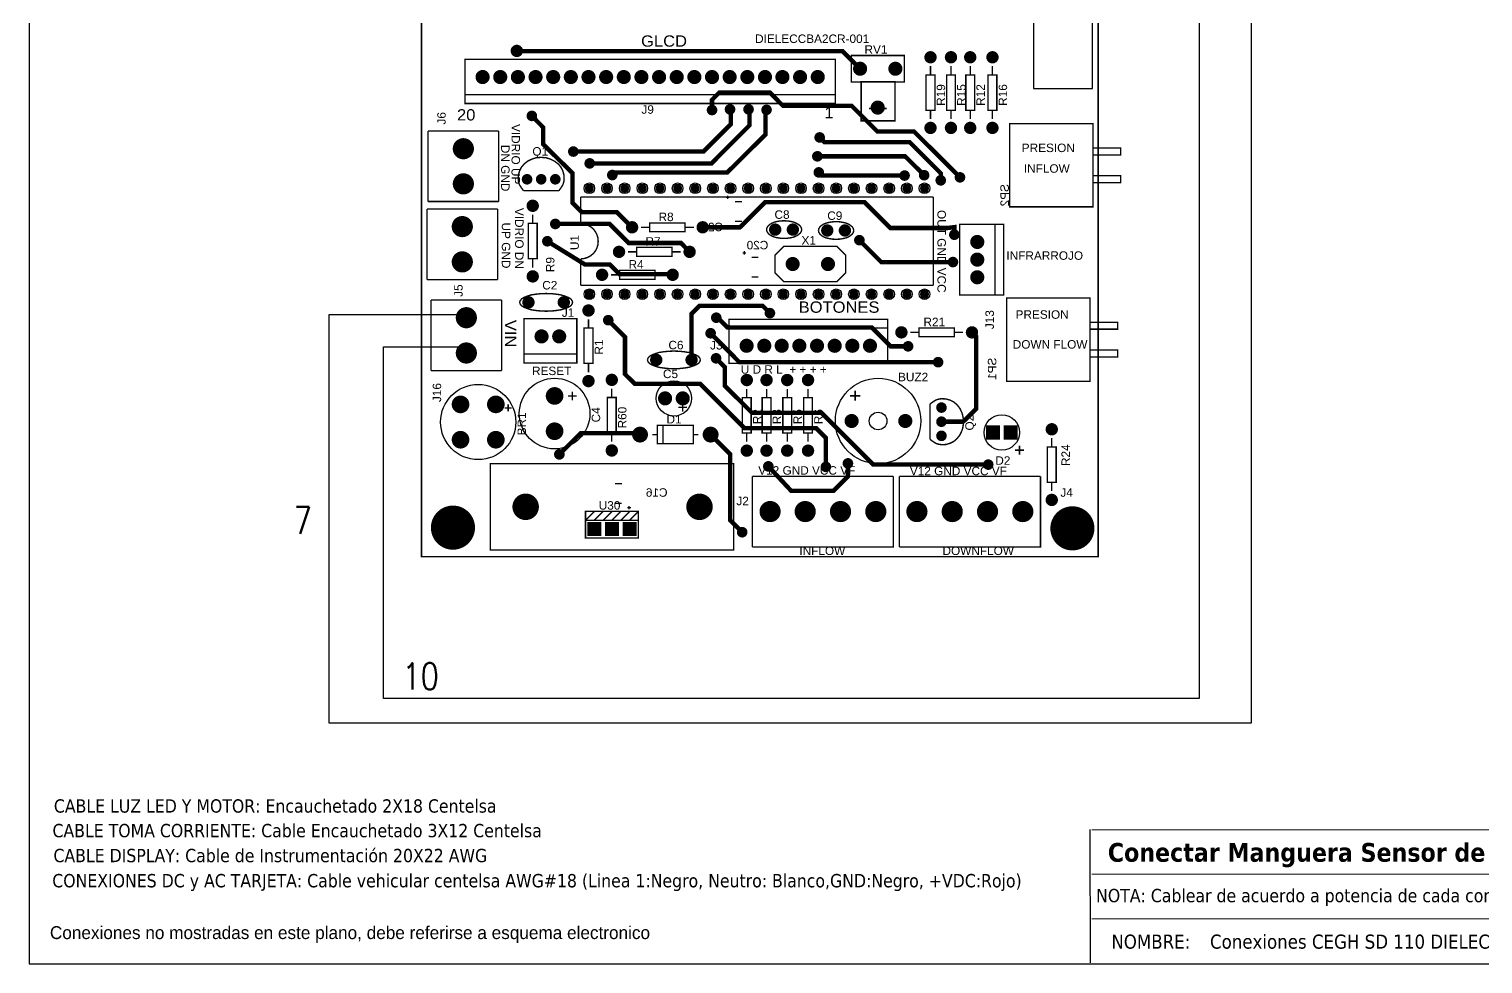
# Model space of a CAD drawing. Header units: inches. Extents: x 15 to 148, y 10 to 111.
# Drawn here: x 126.91 to 140.5, y 94.57 to 103.31 of the extents above; entities that cross this region are included whole.
import ezdxf
from ezdxf.enums import TextEntityAlignment as Align

# ---------------------------------------------------------------- set-up
doc = ezdxf.new("R2010")
doc.units = ezdxf.units.IN
doc.header["$MEASUREMENT"] = 0
doc.linetypes.add('CENTERX2', pattern=[20.32, 12.7, -2.54, 2.54, -2.54])
for name, color, linetype in [('12632256', 7, 'Continuous'), ('BLK_12AWG', 7, 'Continuous'), ('CONTORNO', 179, 'Continuous'), ('DESC', 1, 'Continuous')]:
    doc.layers.add(name, color=color, linetype=linetype)
doc.layers.add('WIRENO', color=5, linetype='Continuous', true_color=0x0000ff)
doc.styles.add('SLDTEXTSTYLE0', font='tahoma.ttf')
doc.styles.add('SLDTEXTSTYLE1', font='')
doc.styles.add('WD', font='romans.shx')
doc.styles.get('SLDTEXTSTYLE1').set_extended_font_data('Tahoma', bold=True)

# ---------------------------------------------------------------- blocks, each defined once
blk = doc.blocks.new('EPAD')
at = {"const_width": 0.5}
blk.add_lwpolyline([(-0.25, 0, 1), (0.25, 0, 1)], format="xyb", close=True, dxfattribs=at)
blk = doc.blocks.new('RPAD')
blk.add_trace([(-0.5, -0.5), (-0.5, 0.5), (0.5, -0.5), (0.5, 0.5)])
blk = doc.blocks.new('pcb')
for points, const_width in [([(132.2578, 99.1057), (136.0918, 99.1057), (136.0918, 103.5537), (132.2578, 103.5537), (132.2578, 99.1057)], 0.008), ([(132.5038, 101.6727), (134.6028, 101.6727), (134.6028, 101.9227), (132.5038, 101.9227), (132.5038, 101.6727)], 0.008), ([(134.7428, 101.8697), (134.6428, 101.9697), (132.7988, 101.9697), (132.7978, 101.9707)], 0.025), ([(134.6928, 101.7947), (134.9928, 101.7947), (134.9928, 101.9447), (134.6928, 101.9447), (134.6928, 101.7947)], 0.008), ([(135.1168, 101.6347), (135.1668, 101.6347), (135.1668, 101.8347), (135.1168, 101.8347), (135.1168, 101.6347)], 0.008), ([(135.1418, 101.8847), (135.1418, 101.8347)], 0.008), ([(135.2328, 101.6347), (135.2828, 101.6347), (135.2828, 101.8347), (135.2328, 101.8347), (135.2328, 101.6347)], 0.008), ([(135.2578, 101.8847), (135.2578, 101.8347)], 0.008), ([(135.3418, 101.6347), (135.3918, 101.6347), (135.3918, 101.8347), (135.3418, 101.8347), (135.3418, 101.6347)], 0.008), ([(135.3668, 101.8847), (135.3668, 101.8347)], 0.008), ([(135.4678, 101.6347), (135.5178, 101.6347), (135.5178, 101.8347), (135.4678, 101.8347), (135.4678, 101.6347)], 0.008), ([(135.4928, 101.8847), (135.4928, 101.8347)], 0.008), ([(133.9038, 101.6357), (133.9038, 101.6937), (133.9458, 101.7357), (134.2308, 101.7357), (134.3058, 101.6597), (134.6948, 101.6597), (134.8408, 101.5137), (135.0488, 101.5137), (135.3088, 101.2547)], 0.025), ([(134.7488, 101.5747), (134.9408, 101.5747), (134.9408, 101.7957), (134.7488, 101.7957), (134.7488, 101.5747)], 0.008), ([(134.6028, 101.7227), (132.5038, 101.7227)], 0.008), ([(133.4508, 100.9717), (133.3648, 101.0577), (133.1658, 101.0577), (133.1138, 101.1097), (133.1138, 101.2777), (132.9468, 101.4427), (132.9468, 101.5377), (132.8828, 101.6027)], 0.025), ([(133.1178, 101.4007), (133.8548, 101.4007), (134.0098, 101.5557), (134.0098, 101.6087), (134.0058, 101.6397)], 0.025), ([(133.2108, 101.3337), (133.9008, 101.3337), (134.1168, 101.5497), (134.1168, 101.6097), (134.1108, 101.6397)], 0.025), ([(133.3388, 101.2677), (133.3538, 101.2827), (133.9908, 101.2827), (134.2068, 101.4977), (134.2068, 101.6307), (134.2128, 101.6367)], 0.025), ([(134.8928, 101.6447), (134.7928, 101.6447)], 0.008), ([(135.1418, 101.6347), (135.1418, 101.5847)], 0.008), ([(135.2578, 101.6347), (135.2578, 101.5847)], 0.008), ([(135.3668, 101.6347), (135.3668, 101.5847)], 0.008), ([(135.4928, 101.6347), (135.4928, 101.5847)], 0.008), ([(132.6948, 101.5167), (132.2948, 101.5167)], 0.008), ([(132.2948, 101.5167), (132.2948, 101.1177)], 0.008), ([(132.6948, 101.5167), (132.6948, 101.1177)], 0.008), ([(135.1998, 101.2377), (135.1998, 101.2777), (135.0238, 101.4537), (134.5418, 101.4537), (134.5138, 101.4807)], 0.025), ([(135.5898, 101.0877), (136.0618, 101.0877), (136.0618, 101.5587), (135.5898, 101.5587), (135.5898, 101.0877)], 0.008), ([(136.0618, 101.3817), (136.2198, 101.3817), (136.2198, 101.4207), (136.0618, 101.4207), (136.0618, 101.3817)], 0.008), ([(132.8058, 101.2437), (132.8068, 101.2687), (132.8138, 101.2927), (132.8248, 101.3137), (132.8408, 101.3317), (132.8598, 101.3467), (132.8828, 101.3577), (132.9078, 101.3657), (132.9358, 101.3677)], 0.008), ([(133.0658, 101.2437), (133.0648, 101.2687), (133.0578, 101.2927), (133.0468, 101.3137), (133.0308, 101.3317), (133.0108, 101.3467), (132.9888, 101.3577), (132.9628, 101.3657), (132.9358, 101.3677)], 0.008), ([(135.1058, 101.2667), (134.9978, 101.3737), (134.5008, 101.3737)], 0.025), ([(132.8058, 101.2437), (132.8078, 101.2287), (132.8128, 101.2127), (132.8228, 101.1967), (132.8358, 101.1787)], 0.008), ([(133.0658, 101.2437), (133.0638, 101.2287), (133.0588, 101.2127), (133.0488, 101.1967), (133.0358, 101.1787)], 0.008), ([(134.9948, 101.2647), (134.5268, 101.2647), (134.5088, 101.2827)], 0.025), ([(136.0618, 101.2247), (136.2198, 101.2247), (136.2198, 101.2647), (136.0618, 101.2647), (136.0618, 101.2247)], 0.008), ([(132.8358, 101.1787), (133.0358, 101.1787)], 0.008), ([(132.6888, 101.0757), (132.2888, 101.0757)], 0.008), ([(132.2888, 101.0757), (132.2888, 100.6757)], 0.008), ([(132.6948, 101.1177), (132.2948, 101.1177)], 0.008), ([(132.6888, 101.0757), (132.6888, 100.6757)], 0.008), ([(133.1588, 100.9927), (133.1588, 101.1427)], 0.008), ([(133.1588, 101.1427), (135.1578, 101.1427)], 0.008), ([(133.8508, 100.9717), (134.0618, 100.9717), (134.2058, 101.1147), (134.7668, 101.1147), (134.9148, 100.9677), (135.2388, 100.9677), (135.2768, 100.9727), (135.2768, 100.9297)], 0.025), ([(134.0028, 101.1417), (133.9828, 101.1417)], 0.008), ([(133.9928, 101.1317), (133.9928, 101.1517)], 0.008), ([(134.0728, 101.1167), (134.0348, 101.1167)], 0.008), ([(135.1578, 101.1427), (135.1578, 100.6427)], 0.008), ([(132.8628, 100.7937), (132.9128, 100.7937), (132.9128, 100.9937), (132.8628, 100.9937), (132.8628, 100.7937)], 0.008), ([(132.8878, 100.9937), (132.8878, 101.0437)], 0.008), ([(133.0158, 100.9907), (133.3238, 100.9907), (133.4318, 100.8827), (133.7278, 100.8827), (133.7768, 100.8327)], 0.025), ([(133.2588, 100.8927), (133.2568, 100.9127), (133.2508, 100.9317), (133.2418, 100.9487), (133.2298, 100.9637), (133.2148, 100.9757), (133.1978, 100.9847), (133.1788, 100.9907), (133.1588, 100.9927)], 0.008), ([(133.5508, 100.9467), (133.7508, 100.9467), (133.7508, 100.9967), (133.5508, 100.9967), (133.5508, 100.9467)], 0.008), ([(134.0728, 101.0057), (134.0338, 101.0057)], 0.008), ([(134.2128, 100.9587), (134.2148, 100.9687), (134.2208, 100.9787), (134.2288, 100.9867), (134.2408, 100.9937), (134.2558, 101.0007), (134.2728, 101.0047), (134.2918, 101.0077), (134.3118, 101.0087)], 0.008), ([(134.4118, 100.9587), (134.4098, 100.9687), (134.4038, 100.9787), (134.3948, 100.9867), (134.3828, 100.9937), (134.3678, 101.0007), (134.3508, 101.0047), (134.3318, 101.0077), (134.3118, 101.0087)], 0.008), ([(134.5068, 100.9537), (134.5088, 100.9637), (134.5148, 100.9737), (134.5238, 100.9817), (134.5358, 100.9897), (134.5508, 100.9957), (134.5678, 100.9997), (134.5868, 101.0027), (134.6068, 101.0037)], 0.008), ([(134.7068, 100.9537), (134.7048, 100.9637), (134.6988, 100.9737), (134.6898, 100.9817), (134.6778, 100.9897), (134.6628, 100.9957), (134.6458, 100.9997), (134.6268, 101.0027), (134.6068, 101.0037)], 0.008), ([(133.5008, 100.9717), (133.5508, 100.9717)], 0.008), ([(133.7508, 100.9717), (133.8008, 100.9717)], 0.008), ([(134.2128, 100.9587), (134.2148, 100.9487), (134.2208, 100.9387), (134.2288, 100.9307), (134.2408, 100.9237), (134.2558, 100.9167), (134.2728, 100.9127), (134.2918, 100.9097), (134.3118, 100.9087)], 0.008), ([(134.4118, 100.9587), (134.4098, 100.9487), (134.4038, 100.9387), (134.3948, 100.9307), (134.3828, 100.9237), (134.3678, 100.9167), (134.3508, 100.9127), (134.3318, 100.9097), (134.3118, 100.9087)], 0.008), ([(134.5068, 100.9537), (134.5088, 100.9437), (134.5148, 100.9337), (134.5238, 100.9257), (134.5358, 100.9177), (134.5508, 100.9117), (134.5678, 100.9077), (134.5868, 100.9047), (134.6068, 100.9037)], 0.008), ([(134.7068, 100.9537), (134.7048, 100.9437), (134.6988, 100.9337), (134.6898, 100.9257), (134.6778, 100.9177), (134.6628, 100.9117), (134.6458, 100.9077), (134.6268, 100.9047), (134.6068, 100.9037)], 0.008), ([(135.3068, 100.5887), (135.5568, 100.5887), (135.5568, 100.9887), (135.3068, 100.9887), (135.3068, 100.5887)], 0.008), ([(135.5068, 100.9887), (135.5068, 100.5887)], 0.008), ([(132.9708, 100.8927), (133.1828, 100.7617), (133.3238, 100.7617), (133.3788, 100.7067), (133.6458, 100.7067), (133.6808, 100.7027)], 0.025), ([(133.2588, 100.8927), (133.2568, 100.8717), (133.2508, 100.8527), (133.2418, 100.8357), (133.2298, 100.8217), (133.2148, 100.8097), (133.1978, 100.8007), (133.1788, 100.7947), (133.1588, 100.7927)], 0.008), ([(133.4268, 100.8327), (133.4768, 100.8327)], 0.008), ([(133.4768, 100.8077), (133.6768, 100.8077), (133.6768, 100.8577), (133.4768, 100.8577), (133.4768, 100.8077)], 0.008), ([(133.6768, 100.8327), (133.7268, 100.8327)], 0.008), ([(134.0868, 100.8167), (134.0868, 100.8367)], 0.008), ([(134.3108, 100.8637), (134.6108, 100.8637), (134.6608, 100.8137), (134.6608, 100.7137), (134.6108, 100.6637), (134.3108, 100.6637), (134.2608, 100.7137), (134.2608, 100.8137), (134.3108, 100.8637)], 0.008), ([(135.2688, 100.7747), (134.8628, 100.7747), (134.7388, 100.8987)], 0.025), ([(132.8878, 100.7437), (132.8878, 100.7937)], 0.008), ([(133.1588, 100.6427), (133.1588, 100.7927)], 0.008), ([(134.0968, 100.8267), (134.0768, 100.8267)], 0.008), ([(134.1668, 100.8017), (134.1288, 100.8017)], 0.008), ([(132.6888, 100.6757), (132.2888, 100.6757)], 0.008), ([(133.3308, 100.7027), (133.3808, 100.7027)], 0.008), ([(133.3808, 100.6777), (133.5808, 100.6777), (133.5808, 100.7277), (133.3808, 100.7277), (133.3808, 100.6777)], 0.008), ([(133.5808, 100.7027), (133.6308, 100.7027)], 0.008), ([(134.1668, 100.6907), (134.1278, 100.6907)], 0.008), ([(132.8138, 100.5467), (132.8168, 100.5567), (132.8258, 100.5667), (132.8388, 100.5747), (132.8568, 100.5817), (132.8788, 100.5887), (132.9048, 100.5927), (132.9328, 100.5957), (132.9638, 100.5967)], 0.008), ([(133.1138, 100.5467), (133.1108, 100.5567), (133.1028, 100.5667), (133.0888, 100.5747), (133.0708, 100.5817), (133.0488, 100.5887), (133.0228, 100.5927), (132.9948, 100.5957), (132.9638, 100.5967)], 0.008), ([(133.1588, 100.6427), (135.1578, 100.6427)], 0.008), ([(132.7118, 100.5597), (132.3118, 100.5597)], 0.008), ([(132.3118, 100.5597), (132.3118, 100.1597)], 0.008), ([(132.7118, 100.5597), (132.7118, 100.1597)], 0.008), ([(132.8138, 100.5467), (132.8168, 100.5367), (132.8258, 100.5267), (132.8388, 100.5187), (132.8568, 100.5117), (132.8788, 100.5047), (132.9048, 100.5007), (132.9328, 100.4977), (132.9638, 100.4967)], 0.008), ([(133.1138, 100.5467), (133.1108, 100.5367), (133.1028, 100.5267), (133.0888, 100.5187), (133.0708, 100.5117), (133.0488, 100.5047), (133.0228, 100.5007), (132.9948, 100.4977), (132.9638, 100.4967)], 0.008), ([(133.7878, 100.2207), (133.7878, 100.4817), (133.8328, 100.5267), (134.1908, 100.5267), (134.2318, 100.4857)], 0.025), ([(135.5728, 100.0997), (136.0458, 100.0997), (136.0458, 100.5717), (135.5728, 100.5717), (135.5728, 100.0997)], 0.008), ([(132.8378, 100.2037), (133.1378, 100.2037), (133.1378, 100.4537), (132.8378, 100.4537), (132.8378, 100.2037)], 0.008), ([(133.2038, 100.4507), (133.2038, 100.4007)], 0.008), ([(134.5488, 99.6147), (134.5488, 99.7787), (134.4938, 99.8337), (134.0878, 99.8337), (133.8368, 100.0847), (133.4668, 100.0847), (133.4108, 100.1397), (133.4108, 100.3497), (133.3158, 100.4457)], 0.025), ([(135.0148, 100.2977), (134.9158, 100.2977), (134.8088, 100.4047), (133.9908, 100.4047), (133.9358, 100.4597), (133.9278, 100.4597)], 0.025), ([(133.9998, 100.2007), (134.8988, 100.2007), (134.8988, 100.4507), (133.9998, 100.4507), (133.9998, 100.2007)], 0.008), ([(136.0458, 100.3947), (136.2028, 100.3947), (136.2028, 100.4337), (136.0458, 100.4337), (136.0458, 100.3947)], 0.008), ([(133.1788, 100.2007), (133.2288, 100.2007), (133.2288, 100.4007), (133.1788, 100.4007), (133.1788, 100.2007)], 0.008), ([(133.8958, 100.3717), (134.0588, 100.2077), (135.1848, 100.2077)], 0.025), ([(133.9998, 100.4007), (134.8988, 100.4007)], 0.008), ([(135.0268, 100.3767), (135.0768, 100.3767)], 0.008), ([(135.0768, 100.3517), (135.2768, 100.3517), (135.2768, 100.4017), (135.0768, 100.4017), (135.0768, 100.3517)], 0.008), ([(135.2038, 99.8707), (135.3268, 99.8707), (135.4008, 99.9437), (135.4008, 100.3527), (135.3768, 100.3767)], 0.025), ([(135.2768, 100.3767), (135.3268, 100.3767)], 0.008), ([(133.1378, 100.2537), (132.8378, 100.2537)], 0.008), ([(133.5378, 100.2207), (133.5408, 100.2307), (133.5498, 100.2407), (133.5628, 100.2487), (133.5808, 100.2557), (133.6028, 100.2627), (133.6288, 100.2667), (133.6568, 100.2697), (133.6878, 100.2707)], 0.008), ([(133.8378, 100.2207), (133.8348, 100.2307), (133.8268, 100.2407), (133.8128, 100.2487), (133.7948, 100.2557), (133.7728, 100.2627), (133.7468, 100.2667), (133.7188, 100.2697), (133.6878, 100.2707)], 0.008), ([(136.0458, 100.2377), (136.2028, 100.2377), (136.2028, 100.2767), (136.0458, 100.2767), (136.0458, 100.2377)], 0.008), ([(133.2038, 100.2007), (133.2038, 100.1507)], 0.008), ([(133.5378, 100.2207), (133.5408, 100.2107), (133.5498, 100.2007), (133.5628, 100.1927), (133.5808, 100.1857), (133.6028, 100.1787), (133.6288, 100.1747), (133.6568, 100.1717), (133.6878, 100.1707)], 0.008), ([(133.8378, 100.2207), (133.8348, 100.2107), (133.8268, 100.2007), (133.8128, 100.1927), (133.7948, 100.1857), (133.7728, 100.1787), (133.7468, 100.1747), (133.7188, 100.1717), (133.6878, 100.1707)], 0.008), ([(135.4688, 99.6277), (134.8178, 99.6277), (134.5248, 99.9207), (134.1308, 99.9207), (133.9758, 100.0747), (133.9758, 100.1797), (133.9268, 100.2297)], 0.025), ([(132.7118, 100.1597), (132.3118, 100.1597)], 0.008), ([(133.1368, 100.0167), (133.0868, 100.0167)], 0.008), ([(133.1118, 100.0417), (133.1118, 99.9917)], 0.008), ([(133.3108, 99.8077), (133.3608, 99.8077), (133.3608, 100.0077), (133.3108, 100.0077), (133.3108, 99.8077)], 0.008), ([(133.3358, 100.0577), (133.3358, 100.0077)], 0.008), ([(134.0758, 99.8067), (134.1258, 99.8067), (134.1258, 100.0067), (134.0758, 100.0067), (134.0758, 99.8067)], 0.008), ([(134.1008, 100.0567), (134.1008, 100.0067)], 0.008), ([(134.1878, 99.8067), (134.2378, 99.8067), (134.2378, 100.0067), (134.1878, 100.0067), (134.1878, 99.8067)], 0.008), ([(134.2128, 100.0567), (134.2128, 100.0067)], 0.008), ([(134.3048, 99.8067), (134.3548, 99.8067), (134.3548, 100.0067), (134.3048, 100.0067), (134.3048, 99.8067)], 0.008), ([(134.3298, 100.0567), (134.3298, 100.0067)], 0.008), ([(134.4228, 99.8067), (134.4728, 99.8067), (134.4728, 100.0067), (134.4228, 100.0067), (134.4228, 99.8067)], 0.008), ([(134.4478, 100.0567), (134.4478, 100.0067)], 0.008), ([(132.7688, 99.9487), (132.7288, 99.9487)], 0.008), ([(132.7488, 99.9687), (132.7488, 99.9287)], 0.008), ([(133.7628, 99.9527), (133.7128, 99.9527)], 0.008), ([(133.7378, 99.9277), (133.7378, 99.9777)], 0.008), ([(135.2038, 100.0007), (135.1888, 99.9987), (135.1728, 99.9937), (135.1568, 99.9837), (135.1388, 99.9707)], 0.008), ([(135.1388, 99.9707), (135.1388, 99.7707)], 0.008), ([(135.2038, 100.0007), (135.2298, 99.9997), (135.2528, 99.9927), (135.2748, 99.9817), (135.2928, 99.9657), (135.3078, 99.9467), (135.3188, 99.9237), (135.3228, 99.9117), (135.3258, 99.8987), (135.3278, 99.8847), (135.3288, 99.8707)], 0.008), ([(133.5938, 99.7457), (133.7978, 99.7457), (133.7978, 99.8507), (133.5938, 99.8507), (133.5938, 99.7457)], 0.008), ([(133.6258, 99.8497), (133.6258, 99.7467)], 0.008), ([(135.2038, 99.7407), (135.2298, 99.7417), (135.2528, 99.7487), (135.2748, 99.7597), (135.2928, 99.7757), (135.3078, 99.7947), (135.3188, 99.8177), (135.3228, 99.8297), (135.3258, 99.8427), (135.3278, 99.8567), (135.3288, 99.8707)], 0.008), ([(133.0388, 99.6857), (133.1598, 99.8057), (133.4508, 99.8057), (133.4958, 99.7977)], 0.025), ([(133.3358, 99.8077), (133.3358, 99.7577)], 0.008), ([(133.5658, 99.7977), (133.5938, 99.7977)], 0.008), ([(133.7978, 99.7977), (133.8258, 99.7977)], 0.008), ([(133.8958, 99.7977), (134.0068, 99.6867), (134.0068, 99.3437), (134.0068, 99.3127), (134.0748, 99.2447)], 0.025), ([(134.1008, 99.8067), (134.1008, 99.7567)], 0.008), ([(134.2128, 99.8067), (134.2128, 99.7567)], 0.008), ([(134.3298, 99.8067), (134.3298, 99.7567)], 0.008), ([(134.4478, 99.8067), (134.4478, 99.7567)], 0.008), ([(135.2038, 99.7407), (135.1888, 99.7427), (135.1728, 99.7477), (135.1568, 99.7577), (135.1388, 99.7707)], 0.008), ([(135.8288, 99.7277), (135.8288, 99.7777)], 0.008), ([(135.6708, 99.7097), (135.6208, 99.7097)], 0.008), ([(135.6458, 99.6847), (135.6458, 99.7347)], 0.008), ([(135.8038, 99.5277), (135.8538, 99.5277), (135.8538, 99.7277), (135.8038, 99.7277), (135.8038, 99.5277)], 0.008), ([(132.6478, 99.1447), (134.0258, 99.1447), (134.0258, 99.6327), (132.6478, 99.6327), (132.6478, 99.1447)], 0.008), ([(134.6738, 99.6347), (134.6738, 99.5607), (134.5918, 99.4787), (134.3528, 99.4787), (134.2228, 99.6177)], 0.025), ([(133.3538, 99.5197), (133.3928, 99.5197)], 0.008), ([(134.1328, 99.5617), (134.1328, 99.1617)], 0.008), ([(134.9318, 99.5617), (134.9318, 99.1617), (134.1328, 99.1617)], 0.008), ([(134.1328, 99.5617), (134.9318, 99.5617)], 0.008), ([(134.9648, 99.5617), (134.9648, 99.1617)], 0.008), ([(135.7648, 99.5617), (135.7648, 99.1617), (134.9648, 99.1617)], 0.008), ([(134.9648, 99.5617), (135.7648, 99.5617)], 0.008), ([(135.8288, 99.4777), (135.8288, 99.5277)], 0.008), ([(133.1868, 99.3127), (133.1868, 99.3627), (133.4868, 99.3627), (133.4868, 99.3127)], 0.008), ([(133.1868, 99.3127), (133.2368, 99.3627)], 0.008), ([(133.2368, 99.3127), (133.2868, 99.3627)], 0.008), ([(133.2868, 99.3127), (133.3368, 99.3627)], 0.008), ([(133.3368, 99.3127), (133.3868, 99.3627)], 0.008), ([(133.3538, 99.4087), (133.3918, 99.4087)], 0.008), ([(133.3868, 99.3127), (133.4368, 99.3627)], 0.008), ([(133.4238, 99.3837), (133.4438, 99.3837)], 0.008), ([(133.4338, 99.3937), (133.4338, 99.3737)], 0.008), ([(133.4368, 99.3127), (133.4868, 99.3627)], 0.008), ([(133.1868, 99.2127), (133.4868, 99.2127), (133.4868, 99.3127), (133.1868, 99.3127), (133.1868, 99.2127)], 0.008)]:
    blk.add_lwpolyline(points, dxfattribs=dict(const_width=const_width))
blk.add_lwpolyline([(135.7258, 103.2377), (135.7258, 101.7587), (136.0598, 101.7587), (136.0598, 103.2377), (135.7258, 103.2377)])
for centre, radius in [((132.7978, 101.9707), 0.025), ((135.1418, 101.9347), 0.025), ((135.2578, 101.9347), 0.025), ((135.3668, 101.9347), 0.025), ((135.4928, 101.9347), 0.025), ((132.6038, 101.8227), 0.01), ((132.7038, 101.8227), 0.01), ((132.8038, 101.8227), 0.01), ((132.9038, 101.8227), 0.01), ((133.0038, 101.8227), 0.01), ((133.1038, 101.8227), 0.01), ((133.2038, 101.8227), 0.01), ((133.3038, 101.8227), 0.01), ((133.4038, 101.8227), 0.01), ((133.5038, 101.8227), 0.01), ((133.6038, 101.8227), 0.01), ((133.7038, 101.8227), 0.01), ((133.8038, 101.8227), 0.01), ((133.9038, 101.8227), 0.01), ((134.0038, 101.8227), 0.01), ((134.1038, 101.8227), 0.01), ((134.2038, 101.8227), 0.01), ((134.3028, 101.8227), 0.01), ((134.4028, 101.8227), 0.01), ((134.5028, 101.8227), 0.01), ((134.7428, 101.8697), 0.025), ((134.9428, 101.8697), 0.025), ((133.9038, 101.6357), 0.025), ((134.0058, 101.6397), 0.025), ((134.1108, 101.6397), 0.025), ((134.2128, 101.6367), 0.025), ((134.8428, 101.6497), 0.025), ((132.8828, 101.6027), 0.025), ((134.5138, 101.4807), 0.025), ((135.1418, 101.5347), 0.025), ((135.2578, 101.5347), 0.025), ((135.3668, 101.5347), 0.025), ((135.4928, 101.5347), 0.025), ((132.4948, 101.4167), 0.03), ((133.1178, 101.4007), 0.025), ((133.2108, 101.3337), 0.025), ((134.5008, 101.3737), 0.025), ((132.4948, 101.2177), 0.03), ((132.8558, 101.2437), 0.025), ((132.9358, 101.2437), 0.025), ((133.0158, 101.2437), 0.025), ((133.3388, 101.2677), 0.025), ((134.5088, 101.2827), 0.025), ((134.9948, 101.2647), 0.025), ((135.1058, 101.2667), 0.025), ((135.1998, 101.2377), 0.025), ((135.3088, 101.2547), 0.025), ((133.2088, 101.1927), 0.03), ((133.3088, 101.1927), 0.03), ((133.4088, 101.1927), 0.03), ((133.5088, 101.1927), 0.03), ((133.6088, 101.1927), 0.03), ((133.7088, 101.1927), 0.03), ((133.8088, 101.1927), 0.03), ((133.9088, 101.1927), 0.03), ((134.0088, 101.1927), 0.03), ((134.1088, 101.1927), 0.03), ((134.2088, 101.1927), 0.03), ((134.3078, 101.1927), 0.03), ((134.4078, 101.1927), 0.03), ((134.5078, 101.1927), 0.03), ((134.6078, 101.1927), 0.03), ((134.7078, 101.1927), 0.03), ((134.8078, 101.1927), 0.03), ((134.9078, 101.1927), 0.03), ((135.0078, 101.1927), 0.03), ((135.1078, 101.1927), 0.03), ((132.8878, 101.0937), 0.025), ((132.4888, 100.9757), 0.03), ((133.0158, 100.9907), 0.025), ((133.4508, 100.9717), 0.025), ((133.8508, 100.9717), 0.025), ((132.9708, 100.8927), 0.025), ((134.2618, 100.9587), 0.025), ((134.3618, 100.9587), 0.025), ((134.5568, 100.9537), 0.025), ((134.6568, 100.9537), 0.025), ((134.7388, 100.8987), 0.025), ((135.2768, 100.9297), 0.025), ((133.3768, 100.8327), 0.025), ((133.7768, 100.8327), 0.025), ((135.4068, 100.8887), 0.01), ((132.4888, 100.7757), 0.03), ((134.3608, 100.7637), 0.025), ((134.5608, 100.7637), 0.025), ((135.2688, 100.7747), 0.025), ((135.4068, 100.7887), 0.01), ((132.8878, 100.6937), 0.025), ((133.2808, 100.7027), 0.025), ((133.6808, 100.7027), 0.025), ((135.4068, 100.6887), 0.01), ((133.2088, 100.5927), 0.03), ((133.3088, 100.5927), 0.03), ((133.4088, 100.5927), 0.03), ((133.5088, 100.5927), 0.03), ((133.6088, 100.5927), 0.03), ((133.7088, 100.5927), 0.03), ((133.8088, 100.5927), 0.03), ((133.9088, 100.5927), 0.03), ((134.0088, 100.5927), 0.03), ((134.1088, 100.5927), 0.03), ((134.2088, 100.5927), 0.03), ((134.3078, 100.5927), 0.03), ((134.4078, 100.5927), 0.03), ((134.5078, 100.5927), 0.03), ((134.6078, 100.5927), 0.03), ((134.7078, 100.5927), 0.03), ((134.8078, 100.5927), 0.03), ((134.9078, 100.5927), 0.03), ((135.0078, 100.5927), 0.03), ((135.1078, 100.5927), 0.03), ((132.8638, 100.5467), 0.025), ((133.0638, 100.5467), 0.025), ((133.2038, 100.5007), 0.025), ((134.2318, 100.4857), 0.025), ((132.5118, 100.4597), 0.03), ((133.3158, 100.4457), 0.025), ((133.9278, 100.4597), 0.025), ((132.9378, 100.3537), 0.01), ((133.0378, 100.3537), 0.01), ((133.8958, 100.3717), 0.025), ((134.9768, 100.3767), 0.025), ((135.3768, 100.3767), 0.025), ((132.5118, 100.2597), 0.03), ((133.9268, 100.2297), 0.025), ((134.0998, 100.3007), 0.01), ((134.1998, 100.3007), 0.01), ((134.2988, 100.3007), 0.01), ((134.3988, 100.3007), 0.01), ((134.4988, 100.3007), 0.01), ((134.5988, 100.3007), 0.01), ((134.6988, 100.3007), 0.01), ((134.7988, 100.3007), 0.01), ((135.0148, 100.2977), 0.025), ((133.5878, 100.2207), 0.025), ((133.7878, 100.2207), 0.025), ((135.1848, 100.2077), 0.025), ((133.2038, 100.1007), 0.025), ((133.3358, 100.1077), 0.025), ((134.1008, 100.1067), 0.025), ((134.2128, 100.1067), 0.025), ((134.3298, 100.1067), 0.025), ((134.4478, 100.1067), 0.025), ((133.0118, 100.0167), 0.025), ((133.6378, 100.0027), 0.025), ((133.7378, 100.0027), 0.025), ((132.4788, 99.9687), 0.025), ((132.6788, 99.9687), 0.025), ((135.2038, 99.9507), 0.025), ((134.6948, 99.8747), 0.01), ((134.9988, 99.8747), 0.01), ((135.2038, 99.8707), 0.025), ((135.8288, 99.8277), 0.025), ((132.4788, 99.7687), 0.025), ((132.6788, 99.7687), 0.025), ((133.0118, 99.8167), 0.025), ((133.4958, 99.7977), 0.025), ((133.8958, 99.7977), 0.025), ((135.2038, 99.7907), 0.025), ((135.4958, 99.8097), 0.025), ((135.5958, 99.8097), 0.025), ((133.0388, 99.6857), 0.025), ((133.3358, 99.7077), 0.025), ((134.1008, 99.7067), 0.025), ((134.2128, 99.7067), 0.025), ((134.3298, 99.7067), 0.025), ((134.4478, 99.7067), 0.025), ((134.2228, 99.6177), 0.025), ((134.5488, 99.6147), 0.025), ((134.6738, 99.6347), 0.025), ((135.4688, 99.6277), 0.025), ((135.8288, 99.4277), 0.025), ((132.8478, 99.3887), 0.03), ((133.8328, 99.3887), 0.03), ((134.2328, 99.3617), 0.03), ((134.4318, 99.3617), 0.03), ((134.6318, 99.3617), 0.03), ((134.8318, 99.3617), 0.03), ((135.0648, 99.3617), 0.03), ((135.2648, 99.3617), 0.03), ((135.4648, 99.3617), 0.03), ((135.6648, 99.3617), 0.03), ((132.4358, 99.2707), 0.03), ((133.2368, 99.2627), 0.025), ((133.3368, 99.2627), 0.025), ((133.4368, 99.2627), 0.025), ((134.0748, 99.2447), 0.025), ((135.9458, 99.2667), 0.03)]:
    blk.add_circle(centre, radius)
at = {"layer": '12632256'}
for centre, radius in [((133.0118, 99.9167), 0.2), ((133.6878, 100.0027), 0.1), ((134.8448, 99.8747), 0.242), ((132.5788, 99.8687), 0.213), ((134.8448, 99.8747), 0.05), ((135.5458, 99.8097), 0.1), ((135.5458, 99.8097), 0)]:
    blk.add_circle(centre, radius, dxfattribs=at)
for name, p, xscale, yscale in [('EPAD', (132.7978, 101.9707), 0.07, 0.07), ('EPAD', (134.7428, 101.8697), 0.08, 0.08), ('EPAD', (134.9428, 101.8697), 0.08, 0.08), ('EPAD', (135.1418, 101.9347), 0.07, 0.07), ('EPAD', (135.2578, 101.9347), 0.07, 0.07), ('EPAD', (135.3668, 101.9347), 0.07, 0.07), ('EPAD', (135.4928, 101.9347), 0.07, 0.07), ('EPAD', (132.6038, 101.8227), 0.08, 0.08), ('EPAD', (132.7038, 101.8227), 0.08, 0.08), ('EPAD', (132.8038, 101.8227), 0.08, 0.08), ('EPAD', (132.9038, 101.8227), 0.08, 0.08), ('EPAD', (133.0038, 101.8227), 0.08, 0.08), ('EPAD', (133.1038, 101.8227), 0.08, 0.08), ('EPAD', (133.2038, 101.8227), 0.08, 0.08), ('EPAD', (133.3038, 101.8227), 0.08, 0.08), ('EPAD', (133.4038, 101.8227), 0.08, 0.08), ('EPAD', (133.5038, 101.8227), 0.08, 0.08), ('EPAD', (133.6038, 101.8227), 0.08, 0.08), ('EPAD', (133.7038, 101.8227), 0.08, 0.08), ('EPAD', (133.8038, 101.8227), 0.08, 0.08), ('EPAD', (133.9038, 101.8227), 0.08, 0.08), ('EPAD', (134.0038, 101.8227), 0.08, 0.08), ('EPAD', (134.1038, 101.8227), 0.08, 0.08), ('EPAD', (134.2038, 101.8227), 0.08, 0.08), ('EPAD', (134.3028, 101.8227), 0.08, 0.08), ('EPAD', (134.4028, 101.8227), 0.08, 0.08), ('EPAD', (134.5028, 101.8227), 0.08, 0.08), ('EPAD', (133.9038, 101.6357), 0.06, 0.06), ('EPAD', (134.0058, 101.6397), 0.06, 0.06), ('EPAD', (134.1108, 101.6397), 0.06, 0.06), ('EPAD', (134.2128, 101.6367), 0.06, 0.06), ('EPAD', (134.8428, 101.6497), 0.08, 0.08), ('EPAD', (132.8828, 101.6027), 0.06, 0.06), ('EPAD', (134.5138, 101.4807), 0.06, 0.06), ('EPAD', (135.1418, 101.5347), 0.07, 0.07), ('EPAD', (135.2578, 101.5347), 0.07, 0.07), ('EPAD', (135.3668, 101.5347), 0.07, 0.07), ('EPAD', (135.4928, 101.5347), 0.07, 0.07), ('EPAD', (132.4948, 101.4167), 0.12, 0.12), ('EPAD', (133.1178, 101.4007), 0.06, 0.06), ('EPAD', (133.2108, 101.3337), 0.06, 0.06), ('EPAD', (134.5008, 101.3737), 0.06, 0.06), ('EPAD', (132.4948, 101.2177), 0.12, 0.12), ('EPAD', (132.8558, 101.2437), 0.06, 0.06), ('EPAD', (132.9358, 101.2437), 0.06, 0.06), ('EPAD', (133.0158, 101.2437), 0.06, 0.06), ('EPAD', (133.3388, 101.2677), 0.06, 0.06), ('EPAD', (134.5088, 101.2827), 0.06, 0.06), ('EPAD', (134.9948, 101.2647), 0.06, 0.06), ('EPAD', (135.1058, 101.2667), 0.06, 0.06), ('EPAD', (135.1998, 101.2377), 0.06, 0.06), ('EPAD', (135.3088, 101.2547), 0.06, 0.06), ('EPAD', (133.2088, 101.1927), 0.05, 0.05), ('EPAD', (133.3088, 101.1927), 0.05, 0.05), ('EPAD', (133.4088, 101.1927), 0.05, 0.05), ('EPAD', (133.5088, 101.1927), 0.05, 0.05), ('EPAD', (133.6088, 101.1927), 0.05, 0.05), ('EPAD', (133.7088, 101.1927), 0.05, 0.05), ('EPAD', (133.8088, 101.1927), 0.05, 0.05), ('EPAD', (133.9088, 101.1927), 0.05, 0.05), ('EPAD', (134.0088, 101.1927), 0.05, 0.05), ('EPAD', (134.1088, 101.1927), 0.05, 0.05), ('EPAD', (134.2088, 101.1927), 0.05, 0.05), ('EPAD', (134.3078, 101.1927), 0.05, 0.05), ('EPAD', (134.4078, 101.1927), 0.05, 0.05), ('EPAD', (134.5078, 101.1927), 0.05, 0.05), ('EPAD', (134.6078, 101.1927), 0.05, 0.05), ('EPAD', (134.7078, 101.1927), 0.05, 0.05), ('EPAD', (134.8078, 101.1927), 0.05, 0.05), ('EPAD', (134.9078, 101.1927), 0.05, 0.05), ('EPAD', (135.0078, 101.1927), 0.05, 0.05), ('EPAD', (135.1078, 101.1927), 0.05, 0.05), ('EPAD', (132.8878, 101.0937), 0.07, 0.07), ('EPAD', (132.4888, 100.9757), 0.12, 0.12), ('EPAD', (133.0158, 100.9907), 0.06, 0.06), ('EPAD', (133.4508, 100.9717), 0.07, 0.07), ('EPAD', (133.8508, 100.9717), 0.07, 0.07), ('EPAD', (132.9708, 100.8927), 0.06, 0.06), ('EPAD', (134.2618, 100.9587), 0.07, 0.07), ('EPAD', (134.3618, 100.9587), 0.07, 0.07), ('EPAD', (134.5568, 100.9537), 0.07, 0.07), ('EPAD', (134.6568, 100.9537), 0.07, 0.07), ('EPAD', (134.7388, 100.8987), 0.06, 0.06), ('EPAD', (135.2768, 100.9297), 0.06, 0.06), ('EPAD', (135.4068, 100.8887), 0.08, 0.08), ('EPAD', (132.4888, 100.7757), 0.12, 0.12), ('EPAD', (133.3768, 100.8327), 0.07, 0.07), ('EPAD', (133.7768, 100.8327), 0.07, 0.07), ('EPAD', (134.3608, 100.7637), 0.08, 0.08), ('EPAD', (134.5608, 100.7637), 0.08, 0.08), ('EPAD', (135.2688, 100.7747), 0.06, 0.06), ('EPAD', (135.4068, 100.7887), 0.08, 0.08), ('EPAD', (132.8878, 100.6937), 0.07, 0.07), ('EPAD', (133.2808, 100.7027), 0.07, 0.07), ('EPAD', (133.6808, 100.7027), 0.07, 0.07), ('EPAD', (135.4068, 100.6887), 0.08, 0.08), ('RPAD', (133.2088, 100.5927), 0.05, 0.05), ('EPAD', (133.3088, 100.5927), 0.05, 0.05), ('EPAD', (133.4088, 100.5927), 0.05, 0.05), ('EPAD', (133.5088, 100.5927), 0.05, 0.05), ('EPAD', (133.6088, 100.5927), 0.05, 0.05), ('EPAD', (133.7088, 100.5927), 0.05, 0.05), ('EPAD', (133.8088, 100.5927), 0.05, 0.05), ('EPAD', (133.9088, 100.5927), 0.05, 0.05), ('EPAD', (134.0088, 100.5927), 0.05, 0.05), ('EPAD', (134.1088, 100.5927), 0.05, 0.05), ('EPAD', (134.2088, 100.5927), 0.05, 0.05), ('EPAD', (134.3078, 100.5927), 0.05, 0.05), ('EPAD', (134.4078, 100.5927), 0.05, 0.05), ('EPAD', (134.5078, 100.5927), 0.05, 0.05), ('EPAD', (134.6078, 100.5927), 0.05, 0.05), ('EPAD', (134.7078, 100.5927), 0.05, 0.05), ('EPAD', (134.8078, 100.5927), 0.05, 0.05), ('EPAD', (134.9078, 100.5927), 0.05, 0.05), ('EPAD', (135.0078, 100.5927), 0.05, 0.05), ('EPAD', (135.1078, 100.5927), 0.05, 0.05), ('EPAD', (132.5118, 100.4597), 0.12, 0.12), ('EPAD', (132.8638, 100.5467), 0.07, 0.07), ('EPAD', (133.0638, 100.5467), 0.07, 0.07), ('EPAD', (133.2038, 100.5007), 0.07, 0.07), ('EPAD', (134.2318, 100.4857), 0.06, 0.06), ('EPAD', (133.3158, 100.4457), 0.06, 0.06), ('EPAD', (133.9278, 100.4597), 0.06, 0.06), ('EPAD', (132.9378, 100.3537), 0.08, 0.08), ('EPAD', (133.0378, 100.3537), 0.08, 0.08), ('EPAD', (133.8958, 100.3717), 0.06, 0.06), ('EPAD', (134.0998, 100.3007), 0.08, 0.08), ('EPAD', (134.1998, 100.3007), 0.08, 0.08), ('EPAD', (134.2988, 100.3007), 0.08, 0.08), ('EPAD', (134.3988, 100.3007), 0.08, 0.08), ('EPAD', (134.4988, 100.3007), 0.08, 0.08), ('EPAD', (134.5988, 100.3007), 0.08, 0.08), ('EPAD', (134.6988, 100.3007), 0.08, 0.08), ('EPAD', (134.7988, 100.3007), 0.08, 0.08), ('EPAD', (134.9768, 100.3767), 0.07, 0.07), ('EPAD', (135.3768, 100.3767), 0.07, 0.07), ('EPAD', (132.5118, 100.2597), 0.12, 0.12), ('EPAD', (133.5878, 100.2207), 0.07, 0.07), ('EPAD', (133.7878, 100.2207), 0.07, 0.07), ('EPAD', (133.9268, 100.2297), 0.06, 0.06), ('EPAD', (135.0148, 100.2977), 0.06, 0.06), ('EPAD', (135.1848, 100.2077), 0.06, 0.06), ('EPAD', (133.2038, 100.1007), 0.07, 0.07), ('EPAD', (133.3358, 100.1077), 0.07, 0.07), ('EPAD', (134.1008, 100.1067), 0.07, 0.07), ('EPAD', (134.2128, 100.1067), 0.07, 0.07), ('EPAD', (134.3298, 100.1067), 0.07, 0.07), ('EPAD', (134.4478, 100.1067), 0.07, 0.07), ('EPAD', (132.4788, 99.9687), 0.1, 0.1), ('EPAD', (132.6788, 99.9687), 0.1, 0.1), ('EPAD', (133.0118, 100.0167), 0.1, 0.1), ('EPAD', (133.6378, 100.0027), 0.08, 0.08), ('EPAD', (133.7378, 100.0027), 0.08, 0.08), ('EPAD', (135.2038, 99.9507), 0.06, 0.06), ('EPAD', (133.0118, 99.8167), 0.1, 0.1), ('EPAD', (133.4958, 99.7977), 0.09, 0.09), ('EPAD', (133.8958, 99.7977), 0.09, 0.09), ('EPAD', (134.6948, 99.8747), 0.08, 0.08), ('EPAD', (134.9988, 99.8747), 0.08, 0.08), ('EPAD', (135.2038, 99.8707), 0.06, 0.06), ('EPAD', (135.8288, 99.8277), 0.07, 0.07), ('EPAD', (132.4788, 99.7687), 0.1, 0.1), ('EPAD', (132.6788, 99.7687), 0.1, 0.1), ('EPAD', (135.2038, 99.7907), 0.06, 0.06), ('EPAD', (133.0388, 99.6857), 0.06, 0.06), ('EPAD', (133.3358, 99.7077), 0.07, 0.07), ('EPAD', (134.1008, 99.7067), 0.07, 0.07), ('EPAD', (134.2128, 99.7067), 0.07, 0.07), ('EPAD', (134.3298, 99.7067), 0.07, 0.07), ('EPAD', (134.4478, 99.7067), 0.07, 0.07), ('EPAD', (134.2228, 99.6177), 0.06, 0.06), ('EPAD', (134.5488, 99.6147), 0.06, 0.06), ('EPAD', (134.6738, 99.6347), 0.06, 0.06), ('EPAD', (135.4688, 99.6277), 0.06, 0.06), ('EPAD', (132.8478, 99.3887), 0.15, 0.15), ('EPAD', (133.8328, 99.3887), 0.15, 0.15), ('EPAD', (135.8288, 99.4277), 0.07, 0.07), ('EPAD', (132.4358, 99.2707), 0.25, 0.25), ('EPAD', (134.2328, 99.3617), 0.12, 0.12), ('EPAD', (134.4318, 99.3617), 0.12, 0.12), ('EPAD', (134.6318, 99.3617), 0.12, 0.12), ('EPAD', (134.8318, 99.3617), 0.12, 0.12), ('EPAD', (135.0648, 99.3617), 0.12, 0.12), ('EPAD', (135.2648, 99.3617), 0.12, 0.12), ('EPAD', (135.4648, 99.3617), 0.12, 0.12), ('EPAD', (135.6648, 99.3617), 0.12, 0.12), ('EPAD', (135.9458, 99.2667), 0.25, 0.25), ('RPAD', (133.2368, 99.2627), 0.08, 0.08), ('RPAD', (133.3368, 99.2627), 0.08, 0.08), ('RPAD', (133.4368, 99.2627), 0.08, 0.08), ('EPAD', (134.0748, 99.2447), 0.06, 0.06)]:
    blk.add_blockref(name, p, dxfattribs=dict(xscale=xscale, yscale=yscale))
at = {"xscale": 0.08, "yscale": 0.08, "rotation": 180}
for p in [(135.4958, 99.8097), (135.5958, 99.8097)]:
    blk.add_blockref('RPAD', p, dxfattribs=at)
at = {"layer": '12632256'}
for s, height, width, p in [('GLCD', 0.064, 1.09375, (133.5018, 101.9947)), ('DIELECCBA2CR-001', 0.048, 1.041667, (134.1478, 102.0157)), ('RV1', 0.048, 1.041667, (134.7678, 101.9547)), ('J9', 0.048, 1.041667, (133.5038, 101.6147)), ('20', 0.064, 1.09375, (132.4588, 101.5767)), ('1', 0.064, 1.09375, (134.5408, 101.5887)), ('Q1', 0.048, 1.041667, (132.8858, 101.3777)), ('PRESION', 0.048, 1.041667, (135.6588, 101.3977)), ('INFLOW', 0.048, 1.041667, (135.6708, 101.2807)), ('R8', 0.048, 1.041667, (133.6008, 101.0067)), ('C8', 0.048, 1.041667, (134.2578, 101.0197)), ('C9', 0.048, 1.041667, (134.5568, 101.0137)), ('R7', 0.048, 1.041667, (133.5268, 100.8677)), ('X1', 0.048, 1.041667, (134.4108, 100.8737)), ('INFRARROJO', 0.048, 1.041667, (135.5718, 100.7877)), ('R4', 0.048, 1.041667, (133.4308, 100.7377)), ('C2', 0.048, 1.041667, (132.9418, 100.6197)), ('J1', 0.048, 1.041667, (133.0528, 100.4647)), ('BOTONES', 0.064, 1.09375, (134.3948, 100.4877)), ('PRESION', 0.048, 1.041667, (135.6238, 100.4537)), ('R21', 0.048, 1.041667, (135.1018, 100.4117)), ('C6', 0.048, 1.041667, (133.6568, 100.2807)), ('J3', 0.048, 1.041667, (133.8928, 100.2797)), ('DOWN FLOW', 0.048, 1.041667, (135.6078, 100.2847)), ('RESET', 0.048, 1.041667, (132.8838, 100.1347)), ('U D R L  + + + +', 0.048, 1.041667, (134.0668, 100.1427)), ('C5', 0.048, 1.041667, (133.6258, 100.1177)), ('BUZ2', 0.048, 1.041667, (134.9578, 100.0997)), ('+', 0.08, 1.125, (134.6798, 99.9787)), ('D1', 0.048, 1.041667, (133.6458, 99.8607)), ('V12 GND VCC VF', 0.048, 1.041667, (134.1658, 99.5707)), ('V12 GND VCC VF', 0.048, 1.041667, (135.0248, 99.5677)), ('D2', 0.048, 1.041667, (135.5088, 99.6267)), ('J2', 0.048, 1.041667, (134.0418, 99.3977)), ('J4', 0.048, 1.041667, (135.8778, 99.4457)), ('U30', 0.048, 1.041667, (133.2618, 99.3727)), ('INFLOW', 0.048, 1.041667, (134.3988, 99.1157)), ('DOWNFLOW', 0.048, 1.041667, (135.2098, 99.1157))]:
    blk.add_text(s, height=height, dxfattribs=dict(at, width=width)).set_placement(p)
for s, height, rotation, width, p in [('R19', 0.048, 90, 1.041667, (135.2248, 101.6597)), ('R15', 0.048, 90, 1.041667, (135.3408, 101.6597)), ('R12', 0.048, 90, 1.041667, (135.4498, 101.6597)), ('R16', 0.048, 90, 1.041667, (135.5758, 101.6597)), ('J6', 0.048, 90, 1.041667, (132.3948, 101.5537)), ('VIDRIO UP', 0.048, 270, 1.041667, (132.7678, 101.5567)), ('DN GND', 0.048, 270, 1.041667, (132.7088, 101.4387)), ('VIDRIO DN', 0.048, 270, 1.041667, (132.7878, 101.0817)), ('OUT GND VCC', 0.048, 270, 1.041667, (135.1808, 101.0697)), ('UP GND', 0.048, 270, 1.041667, (132.7128, 100.9987)), ('U1', 0.048, 90, 1.041667, (133.1488, 100.8427)), ('R9', 0.048, 90, 1.041667, (133.0108, 100.7177)), ('J5', 0.048, 90, 1.041667, (132.4908, 100.5777)), ('VIN', 0.064, 270, 1.09375, (132.7308, 100.4477)), ('J13', 0.048, 90, 1.041667, (135.5008, 100.3947)), ('R1', 0.048, 90, 1.041667, (133.2868, 100.2507)), ('J16', 0.048, 90, 1.041667, (132.3688, 99.9817)), ('C4', 0.048, 90, 1.041667, (133.2698, 99.8667)), ('R60', 0.048, 90, 1.041667, (133.4188, 99.8327)), ('R2', 0.048, 90, 1.041667, (134.1838, 99.8567)), ('R3', 0.048, 90, 1.041667, (134.2948, 99.8567)), ('R5', 0.048, 90, 1.041667, (134.4128, 99.8567)), ('R6', 0.048, 90, 1.041667, (134.5308, 99.8567)), ('BR1', 0.048, 90, 1.041667, (132.8498, 99.7937)), ('Q2', 0.048, 90, 1.041667, (135.3868, 99.8207)), ('R24', 0.048, 90, 1.041667, (135.9318, 99.6197))]:
    blk.add_text(s, height=height, rotation=rotation, dxfattribs=dict(at, width=width)).set_placement(p)
at = {"layer": '12632256', "text_generation_flag": 2, "width": 1.041667}
for s, p in [('SP2', (135.5858, 101.2167)), ('SP1', (135.5148, 100.2337))]:
    blk.add_text(s, height=0.048, rotation=90, dxfattribs=at).set_placement(p)
for s, p in [('C21', (133.9668, 100.9497)), ('C20', (134.2228, 100.8467)), ('C16', (133.6518, 99.4457))]:
    blk.add_text(s, height=0.048, dxfattribs=at).set_placement(p)
blk = doc.blocks.new('WD_WNV')
at = {"style": 'WD', "flags": 1}
for tag, p in [('W01USER', (-0.0625, 0.0938)), ('W02USER', (-0.0625, 0.0859)), ('W03USER', (-0.0625, 0.0781)), ('W04USER', (-0.0625, 0.0703)), ('W05USER', (-0.0625, 0.0625)), ('W06USER', (-0.0625, 0.0547)), ('W07USER', (-0.0625, 0.0469)), ('W08USER', (-0.0625, 0.0391)), ('W09USER', (-0.0625, 0.0312)), ('W10USER', (-0.0625, 0.0234))]:
    blk.add_attdef(tag, text='', height=0.005, dxfattribs=at).set_placement(p, align=Align.CENTER)
at = {"linetype": 'Continuous', "style": 'WD', "width": 0.8}
blk.add_attdef('WIRENO', text='', height=0.125, dxfattribs=at).set_placement((-0.05, 0), align=Align.MIDDLE_RIGHT)

msp = doc.modelspace()

# ---------------------------------------------------------------- linework, layer by layer
at = {"color": 7, "linetype": 'Continuous'}
for p, q in [((126.91, 110.759), (126.91, 94.574)), ((126.91, 94.574), (147.66, 94.574))]:
    msp.add_line(p, q, dxfattribs=at)
at = {"color": 7, "linetype": 'Continuous', "lineweight": 0}
for p, q in [((145.147, 95.826), (136.847, 95.826)), ((143.072, 95.411), (136.847, 95.411)), ((147.637, 94.996), (136.847, 94.996))]:
    msp.add_line(p, q, dxfattribs=at)
at = {"color": 7, "linetype": 'CENTERX2', "lineweight": 0}
msp.add_line((136.843, 94.575), (147.637, 94.575), dxfattribs=at)
at = {"layer": 'BLK_12AWG'}
for p, q in [((137.85, 103.53), (137.85, 97.053)), ((138.337, 103.48), (138.337, 96.825)), ((130.945, 101.915), (130.945, 101.879)), ((130.927, 101.134), (130.927, 101.17)), ((129.717, 96.825), (129.717, 100.643)), ((129.717, 100.643), (131.084, 100.643)), ((130.223, 97.053), (130.223, 100.339)), ((130.223, 100.339), (131.033, 100.339)), ((131.033, 100.339), (131.033, 100.314)), ((137.85, 97.053), (130.223, 97.053)), ((138.337, 96.825), (129.717, 96.825))]:
    msp.add_line(p, q, dxfattribs=at)
at = {"layer": 'DESC'}
msp.add_line((136.834, 94.585), (136.83, 95.831), dxfattribs=at)

# ---------------------------------------------------------------- block references
at = {"layer": 'BLK_12AWG', "xscale": 1.65, "yscale": 1.65, "zscale": 1.65}
msp.add_blockref('pcb', (-87.646, -65.146), dxfattribs=at)
at = {"layer": 'WIRENO'}
ref = msp.add_blockref('WD_WNV', (129.656, 98.719), dxfattribs=dict(at, xscale=2, yscale=2, zscale=2))
ref.add_attrib('WIRENO', '7', dxfattribs={"linetype": 'Continuous', "height": 0.25, "style": 'WD', "width": 0.8}).set_placement((129.556, 98.719), align=Align.MIDDLE_RIGHT)
ref = msp.add_blockref('WD_WNV', (130.842, 97.262), dxfattribs=dict(at, xscale=2, yscale=2, zscale=2))
ref.add_attrib('WIRENO', '10', dxfattribs={"linetype": 'Continuous', "height": 0.25, "style": 'WD', "width": 0.8}).set_placement((130.742, 97.262), align=Align.MIDDLE_RIGHT)

# ---------------------------------------------------------------- texts
at = {"color": 7, "linetype": 'Continuous', "lineweight": 0, "attachment_point": 1, "style": 'SLDTEXTSTYLE0'}
for s, insert, char_height in [('CABLE LUZ LED Y MOTOR: Encauchetado 2X18 Centelsa', (127.142, 96.112), 0.1245), ('CABLE TOMA CORRIENTE: Cable Encauchetado 3X12 Centelsa', (127.129, 95.882), 0.1245), ('CABLE DISPLAY: Cable de Instrumentación 20X22 AWG', (127.138, 95.649), 0.1245), ('CONEXIONES DC y AC TARJETA: Cable vehicular centelsa AWG#18 (Linea 1:Negro, Neutro: Blanco,GND:Negro, +VDC:Rojo)', (127.127, 95.414), 0.1245), ('NOTA: Cablear de acuerdo a potencia de cada conexión.', (136.886, 95.275), 0.1245), ('\\pi-0.39529,l0.52705,t1.0541;NOMBRE:^IConexiones CEGH SD 110 DIELEC-CEGH0010', (136.897, 94.848), 0.13176)]:
    msp.add_mtext(s, dxfattribs=dict(at, insert=insert, char_height=char_height))
at = {"insert": (127.105, 94.926), "char_height": 0.12, "attachment_point": 1}
msp.add_mtext_dynamic_manual_height_columns('Conexiones no mostradas en este plano, debe referirse a esquema electronico', width=9.45621, gutter_width=0.05, heights=[0], dxfattribs=at)
at = {"layer": 'CONTORNO', "color": 7, "insert": (139.819, 95.704), "char_height": 0.17568, "attachment_point": 2, "style": 'SLDTEXTSTYLE1'}
msp.add_mtext('    Conectar Manguera Sensor de presión en puerto +', dxfattribs=at)

doc.saveas('drawing.dxf')
